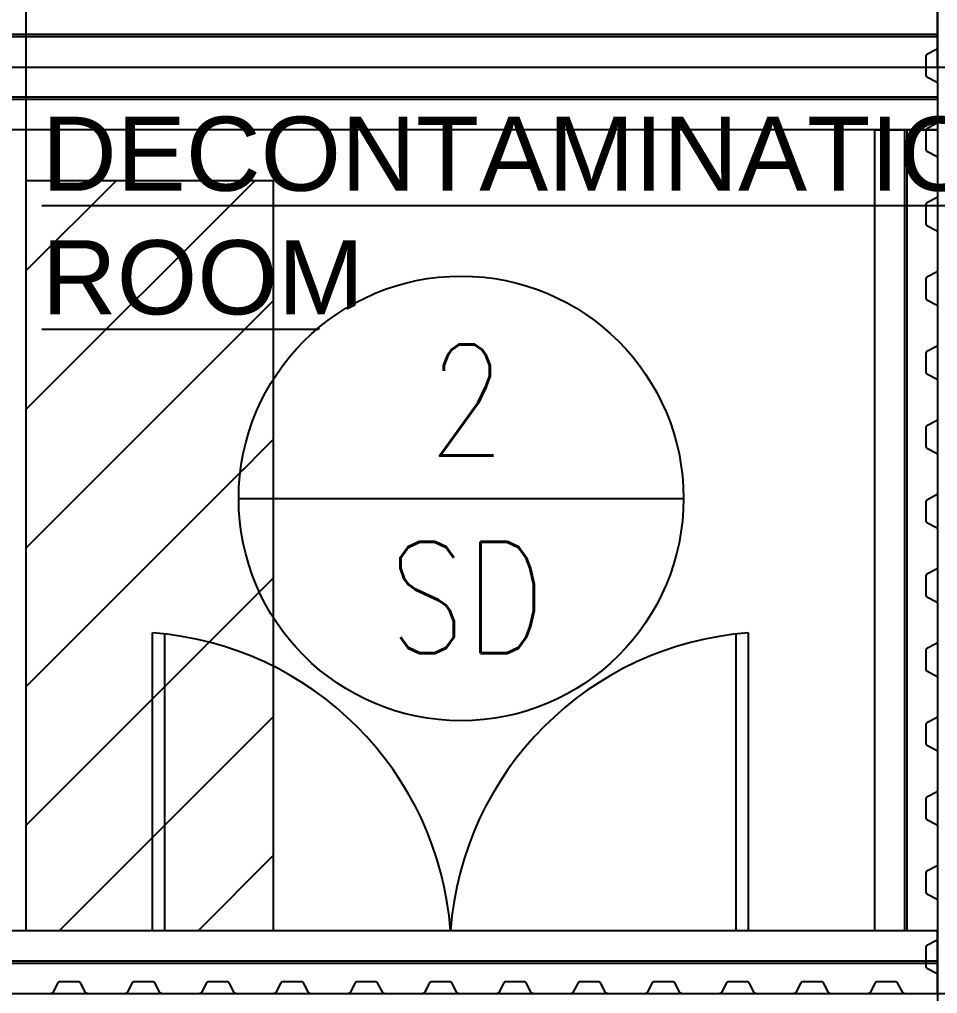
# Model space of a CAD drawing. Header units: millimetres. Extents: x 4133871 to 4440428, y -545651 to -495191.
# Drawn here: x 4164972 to 4167944, y -524844 to -521690 of the extents above; entities that cross this region are included whole.
import ezdxf
from ezdxf.enums import TextEntityAlignment as Align

# ---------------------------------------------------------------- set-up
doc = ezdxf.new("R2010")
doc.units = ezdxf.units.MM
doc.header["$LTSCALE"] = 60
doc.set_wipeout_variables(frame=1)
for name, pattern in [('CEN', [62, 60, -1, 0, -1]), ('CENTER', [2, 1.25, -0.25, 0.25, -0.25]), ('HIDDEN', [0.375, 0.25, -0.125])]:
    doc.linetypes.add(name, pattern=pattern)
for name, color, linetype in [('1', 7, 'Continuous'), ('1CEN', 1, 'CEN'), ('1ST FL FW2-2', 3, 'Continuous'), ('1ST FL W2', 3, 'Continuous'), ('AA-XXXX-SYMB', 7, 'Continuous'), ('C_TEXT_01', 2, 'Continuous'), ('DOOR', 3, 'Continuous'), ('STEEL', 3, 'Continuous')]:
    doc.layers.add(name, color=color, linetype=linetype)
doc.styles.add('ArchiLab', font='')
doc.styles.add('Arial', font='arial.ttf')
doc.styles.add('GHS', font='romans.shx', dxfattribs={"width": 0.8, "bigfont": 'ghs.shx'})
doc.styles.get('ArchiLab').set_extended_font_data('Dotum')

# ---------------------------------------------------------------- blocks, each defined once
blk = doc.blocks.new('15M')
at = {"linetype": 'HIDDEN', "ltscale": 0.1}
for p, q in [((-110087.1, -152171.1), (-95087.1, -152171.1)), ((-110087.1, -152178.6), (-95087.1, -152178.6)), ((-109989.3, -152276.4), (-109989.3, -154870.4)), ((-109981.8, -152276.4), (-109981.8, -154870.4)), ((-110087.1, -154968.1), (-95087.1, -154968.1)), ((-110087.1, -154975.6), (-95087.1, -154975.6))]:
    blk.add_line(p, q, dxfattribs=at)
for points in [[(-110087.1, -152276.4), (-95087.1, -152276.4), (-95087.1, -152073.4), (-110087.1, -152073.4)], [(-109884.1, -154870.4), (-110087.1, -154870.4), (-110087.1, -152276.4), (-109884.1, -152276.4)], [(-110087.1, -154870.4), (-95087.1, -154870.4), (-95087.1, -155073.4), (-110087.1, -155073.4)]]:
    blk.add_lwpolyline(points, close=True)
blk = doc.blocks.new('외각')
blk.add_line((-17966, -3677.1), (-17966, 1916.9))
for p, rotation in [((-167089.4, 106207.1), 90), ((-125103.1, -152953.5), 180), ((-125103.1, -155953.5), 180)]:
    blk.add_blockref('15M', p, dxfattribs=dict(rotation=rotation))
blk = doc.blocks.new('A$C1F841B1D')
blk.add_wipeout([(207.3, 585.3), (300, 600), (392.7, 585.3), (476.3, 542.7), (542.7, 476.3), (585.3, 392.7), (600, 300), (585.3, 207.3), (542.7, 123.7), (476.3, 57.3), (392.7, 14.7), (300, 0), (207.3, 14.7), (123.7, 57.3), (57.3, 123.7), (14.7, 207.3), (0, 300), (14.7, 392.7), (57.3, 476.3), (123.7, 542.7)])
at = {"layer": 'AA-XXXX-SYMB'}
blk.add_line((0, 300), (600, 300), dxfattribs=at)
blk.add_circle((300, 300), 300, dxfattribs=at)
at = {"layer": 'AA-XXXX-SYMB', "color": 3, "linetype": 'Continuous', "style": 'ArchiLab'}
for tag, p in [('NO', (307.7, 357.8)), ('MARK', (308.1, 91.4))]:
    blk.add_attdef(tag, text='', height=150, dxfattribs=at).set_placement(p, align=Align.CENTER)
blk = doc.blocks.new('A$C07F913FF')
h = blk.add_hatch()
h.set_pattern_fill('ANSI31', color=253, scale=100)
h.set_pattern_definition([(45, (-17238.02, -4692612.12), (-224.506403, 224.506403), [])])
h.paths.add_polyline_path([(17050, 5633.1), (17850, 5633.1), (17850, 3203), (17050, 3203)])
at = {"color": 253}
blk.add_lwpolyline([(17050, 5633.1), (17850, 5633.1), (17850, 3203), (17050, 3203)], close=True, dxfattribs=at)

msp = doc.modelspace()

# ---------------------------------------------------------------- linework, layer by layer
at = {"layer": '1CEN', "color": 1, "linetype": 'CENTER', "ltscale": 0.5}
for p, q in [((4167944, -502344.3), (4167944, -540844.3)), ((4146944, -521844.3), (4183944, -521844.3)), ((4146944, -521844.3), (4183944, -521844.3))]:
    msp.add_line(p, q, dxfattribs=at)
at = {"layer": '1ST FL FW2-2'}
for points in [[(4165191.2, -524844.3, -0.279959), (4165186.1, -524841.1), (4165169.7, -524809.7, 0.279959), (4165164.6, -524806.6), (4165133.4, -524806.6), (4165102.2, -524806.6, 0.279959), (4165097, -524809.7), (4165080.7, -524841.1, -0.279959), (4165075.6, -524844.3)], [(4165431.7, -524844.3, -0.279959), (4165426.5, -524841.1), (4165410.2, -524809.7, 0.279959), (4165405.1, -524806.6), (4165373.9, -524806.6), (4165342.6, -524806.6, 0.279959), (4165337.5, -524809.7), (4165321.2, -524841.1, -0.279959), (4165316, -524844.3)], [(4165672.2, -524844.3, -0.279959), (4165667, -524841.1), (4165650.7, -524809.7, 0.279959), (4165645.5, -524806.6), (4165614.3, -524806.6), (4165583.1, -524806.6, 0.279959), (4165578, -524809.7), (4165561.7, -524841.1, -0.279959), (4165556.5, -524844.3)], [(4165912.6, -524844.3, -0.279959), (4165907.5, -524841.1), (4165891.2, -524809.7, 0.279959), (4165886, -524806.6), (4165854.8, -524806.6), (4165823.6, -524806.6, 0.279959), (4165818.5, -524809.7), (4165802.1, -524841.1, -0.279959), (4165797, -524844.3)], [(4166153.1, -524844.3, -0.279959), (4166148, -524841.1), (4166131.6, -524809.7, 0.279959), (4166126.5, -524806.6), (4166095.3, -524806.6), (4166064.1, -524806.6, 0.279959), (4166058.9, -524809.7), (4166042.6, -524841.1, -0.279959), (4166037.5, -524844.3)], [(4166393.6, -524844.3, -0.279959), (4166388.4, -524841.1), (4166372.1, -524809.7, 0.279959), (4166367, -524806.6), (4166335.8, -524806.6), (4166304.6, -524806.6, 0.279959), (4166299.4, -524809.7), (4166283.1, -524841.1, -0.279959), (4166278, -524844.3)], [(4166634.1, -524844.3, -0.279959), (4166628.9, -524841.1), (4166612.6, -524809.7, 0.279959), (4166607.5, -524806.6), (4166576.2, -524806.6), (4166545, -524806.6, 0.279959), (4166539.9, -524809.7), (4166523.6, -524841.1, -0.279959), (4166518.4, -524844.3)], [(4166874.5, -524844.3, -0.279959), (4166869.4, -524841.1), (4166853.1, -524809.7, 0.279959), (4166847.9, -524806.6), (4166816.7, -524806.6), (4166785.5, -524806.6, 0.279959), (4166780.4, -524809.7), (4166764.1, -524841.1, -0.279959), (4166758.9, -524844.3)], [(4167115, -524844.3, -0.279959), (4167109.9, -524841.1), (4167093.6, -524809.7, 0.279959), (4167088.4, -524806.6), (4167057.2, -524806.6), (4167026, -524806.6, 0.279959), (4167020.9, -524809.7), (4167004.5, -524841.1, -0.279959), (4166999.4, -524844.3)], [(4167355.5, -524844.3, -0.279959), (4167350.4, -524841.1), (4167334, -524809.7, 0.279959), (4167328.9, -524806.6), (4167297.7, -524806.6), (4167266.5, -524806.6, 0.279959), (4167261.3, -524809.7), (4167245, -524841.1, -0.279959), (4167239.9, -524844.3)], [(4167596, -524844.3, -0.279959), (4167590.8, -524841.1), (4167574.5, -524809.7, 0.279959), (4167569.4, -524806.6), (4167538.2, -524806.6), (4167507, -524806.6, 0.279959), (4167501.8, -524809.7), (4167485.5, -524841.1, -0.279959), (4167480.3, -524844.3)], [(4167836.5, -524844.3, -0.279959), (4167831.3, -524841.1), (4167815, -524809.7, 0.279959), (4167809.9, -524806.6), (4167778.6, -524806.6), (4167747.4, -524806.6, 0.279959), (4167742.3, -524809.7), (4167726, -524841.1, -0.279959), (4167720.8, -524844.3)]]:
    msp.add_lwpolyline(points, format="xyb", dxfattribs=at)
at = {"layer": '1ST FL W2', "color": 6}
msp.add_lwpolyline([(4167944, -521657.1), (4167944, -521781.9, -0.279959), (4167940.9, -521787.1), (4167909.5, -521803.4, 0.279959), (4167906.4, -521808.5), (4167906.4, -521839.7), (4167906.4, -521870.9, 0.279959), (4167909.5, -521876.1), (4167940.9, -521892.4, -0.279959), (4167944, -521897.6), (4167944, -522022.4, -0.279959), (4167940.9, -522027.5), (4167909.5, -522043.9, 0.279959), (4167906.4, -522049), (4167906.4, -522080.2), (4167906.4, -522111.4, 0.279959), (4167909.5, -522116.6), (4167940.9, -522132.9, -0.279959), (4167944, -522138), (4167944, -522262.9, -0.279959), (4167940.9, -522268), (4167909.5, -522284.3, 0.279959), (4167906.4, -522289.5), (4167906.4, -522320.7), (4167906.4, -522351.9, 0.279959), (4167909.5, -522357), (4167940.9, -522373.4, -0.279959), (4167944, -522378.5), (4167944, -522503.4, -0.279959), (4167940.9, -522508.5), (4167909.5, -522524.8, 0.279959), (4167906.4, -522530), (4167906.4, -522561.2), (4167906.4, -522592.4, 0.279959), (4167909.5, -522597.5), (4167940.9, -522613.8, -0.279959), (4167944, -522619), (4167944, -522743.8, -0.279959), (4167940.9, -522749), (4167909.5, -522765.3, 0.279959), (4167906.4, -522770.4), (4167906.4, -522801.6), (4167906.4, -522832.9, 0.279959), (4167909.5, -522838), (4167940.9, -522854.3, -0.279959), (4167944, -522859.5), (4167944, -522984.3, -0.279959), (4167940.9, -522989.5), (4167909.5, -523005.8, 0.279959), (4167906.4, -523010.9), (4167906.4, -523042.1), (4167906.4, -523073.3, 0.279959), (4167909.5, -523078.5), (4167940.9, -523094.8, -0.279959), (4167944, -523099.9), (4167944, -523224.8, -0.279959), (4167940.9, -523229.9), (4167909.5, -523246.3, 0.279959), (4167906.4, -523251.4), (4167906.4, -523282.6), (4167906.4, -523313.8, 0.279959), (4167909.5, -523319), (4167940.9, -523335.3, -0.279959), (4167944, -523340.4), (4167944, -523465.3, -0.279959), (4167940.9, -523470.4), (4167909.5, -523486.7, 0.279959), (4167906.4, -523491.9), (4167906.4, -523523.1), (4167906.4, -523554.3, 0.279959), (4167909.5, -523559.4), (4167940.9, -523575.8, -0.279959), (4167944, -523580.9), (4167944, -523705.7, -0.279959), (4167940.9, -523710.9), (4167909.5, -523727.2, 0.279959), (4167906.4, -523732.4), (4167906.4, -523763.6), (4167906.4, -523794.8, 0.279959), (4167909.5, -523799.9), (4167940.9, -523816.2, -0.279959), (4167944, -523821.4), (4167944, -523946.2, -0.279959), (4167940.9, -523951.4), (4167909.5, -523967.7, 0.279959), (4167906.4, -523972.8), (4167906.4, -524004), (4167906.4, -524035.3, 0.279959), (4167909.5, -524040.4), (4167940.9, -524056.7, -0.279959), (4167944, -524061.9), (4167944, -524186.7, -0.279959), (4167940.9, -524191.8), (4167909.5, -524208.2, 0.279959), (4167906.4, -524213.3), (4167906.4, -524244.5), (4167906.4, -524275.7, 0.279959), (4167909.5, -524280.9), (4167940.9, -524297.2, -0.279959), (4167944, -524302.3), (4167944, -524427.2, -0.279959), (4167940.9, -524432.3), (4167909.5, -524448.6, 0.279959), (4167906.4, -524453.8), (4167906.4, -524485), (4167906.4, -524516.2, 0.279959), (4167909.5, -524521.4), (4167940.9, -524537.7, -0.279959), (4167944, -524542.8), (4167944, -524667.7, -0.279959), (4167940.9, -524672.8), (4167909.5, -524689.1, 0.279959), (4167906.4, -524694.3), (4167906.4, -524725.5), (4167906.4, -524756.7, 0.279959), (4167909.5, -524761.8), (4167940.9, -524778.2, -0.279959), (4167944, -524783.3), (4167944, -524908.1, -0.279959)], format="xyb", dxfattribs=at)
at = {"layer": 'DOOR', "color": 3}
for p, q in [((4165402.5, -524641.3), (4165402.5, -523676.3)), ((4165442.5, -524641.3), (4165442.5, -523680)), ((4167292.5, -524641.3), (4167292.5, -523680)), ((4167332.5, -524641.3), (4167332.5, -523676.3))]:
    msp.add_line(p, q, dxfattribs=at)
for centre, start, end in [((4165324.9, -524718.9), 4.2611, 85.7389), ((4167410.2, -524718.9), 94.2611, 175.7389)]:
    msp.add_arc(centre, 1045.6, start, end, dxfattribs=at)

# ---------------------------------------------------------------- block references
at = {"color": 3}
msp.add_blockref('외각', (4182960, -520964.2), dxfattribs=at)

# ---------------------------------------------------------------- texts
at = {"layer": 'C_TEXT_01', "insert": (4165045, -522004.9), "char_height": 240, "width": 1903.395, "attachment_point": 1, "style": 'Arial'}
msp.add_mtext('{\\LDECONTAMINATION ROOM}', dxfattribs=at)

# ---------------------------------------------------------------- next in the draw order: block references
at = {"layer": 'AA-XXXX-SYMB', "linetype": 'Continuous'}
ref = msp.add_blockref('A$C1F841B1D', (4165681.9, -523961.1), dxfattribs=dict(at, xscale=2.4, yscale=2.4, zscale=2.4))
ref.add_attrib('NO', '2', dxfattribs={"layer": 'STEEL', "linetype": 'Continuous', "height": 360, "style": 'GHS', "width": 0.8}).set_placement((4166420.4, -523102.5), align=Align.CENTER)
ref.add_attrib('MARK', 'SD', dxfattribs={"layer": 'STEEL', "linetype": 'Continuous', "height": 360, "style": 'GHS', "width": 0.8}).set_placement((4166421.4, -523741.7), align=Align.CENTER)

# ---------------------------------------------------------------- next in the draw order: block references
at = {"layer": '1', "color": 3}
msp.add_blockref('A$C07F913FF', (4147944, -527844.3), dxfattribs=at)

doc.saveas('drawing.dxf')
